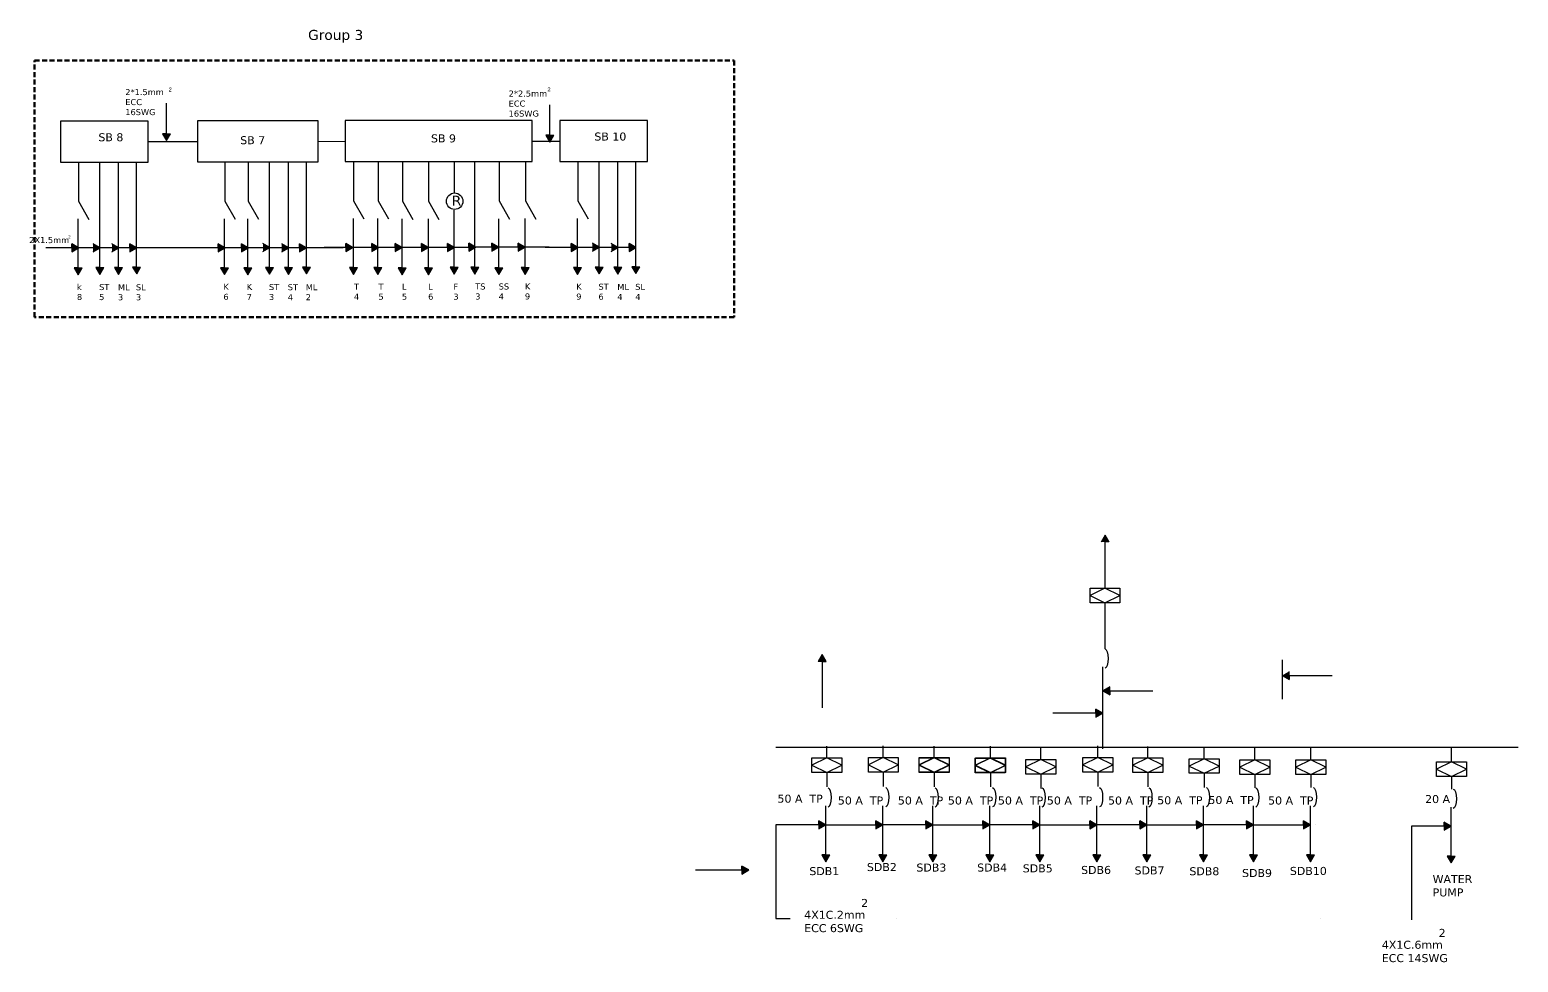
# Model space of a CAD drawing. Header units: millimetres. Extents: x 36 to 163, y -18 to 46.
# Drawn here: x 88.8 to 163.2, y -14.8 to 31.9 of the extents above; entities that cross this region are included whole.
import ezdxf

# ---------------------------------------------------------------- set-up
doc = ezdxf.new("R2010")
doc.units = ezdxf.units.MM
doc.header["$MEASUREMENT"] = 0
doc.linetypes.add('DASHED2', pattern=[0.375, 0.25, -0.125])

msp = doc.modelspace()

# ---------------------------------------------------------------- hatches: boundary and pattern name
for points in [[(95.633, 26.312), (95.833, 26.658), (95.633, 26.658), (95.433, 26.658)], [(114.792, 26.238), (114.991, 26.584), (114.791, 26.584), (114.591, 26.584)], [(91.247, 20.954), (90.901, 21.154), (90.901, 20.954), (90.901, 20.754)], [(92.317, 20.961), (91.971, 21.161), (91.971, 20.961), (91.971, 20.761)], [(93.258, 20.953), (92.911, 21.152), (92.911, 20.952), (92.911, 20.752)], [(94.147, 20.953), (93.8, 21.152), (93.8, 20.952), (93.8, 20.752)], [(98.567, 20.961), (98.221, 21.161), (98.221, 20.961), (98.221, 20.761)], [(99.733, 20.957), (99.387, 21.157), (99.387, 20.957), (99.387, 20.757)], [(100.803, 20.964), (100.457, 21.164), (100.457, 20.964), (100.457, 20.764)], [(101.744, 20.956), (101.398, 21.155), (101.398, 20.955), (101.398, 20.755)], [(102.633, 20.956), (102.287, 21.155), (102.287, 20.955), (102.287, 20.755)], [(104.941, 20.968), (104.595, 21.168), (104.595, 20.968), (104.595, 20.768)], [(106.251, 20.968), (105.905, 21.168), (105.905, 20.968), (105.905, 20.768)], [(107.414, 20.968), (107.068, 21.168), (107.068, 20.968), (107.068, 20.768)], [(108.726, 20.971), (108.379, 21.171), (108.379, 20.971), (108.379, 20.771)], [(110.036, 20.972), (109.689, 21.172), (109.689, 20.972), (109.689, 20.772)], [(111.087, 20.981), (110.741, 21.18), (110.741, 20.98), (110.741, 20.78)], [(112.25, 20.981), (111.904, 21.18), (111.904, 20.98), (111.904, 20.78)], [(113.562, 20.984), (113.215, 21.183), (113.215, 20.983), (113.215, 20.783)], [(116.202, 20.973), (115.856, 21.173), (115.856, 20.973), (115.856, 20.773)], [(117.272, 20.98), (116.926, 21.18), (116.926, 20.98), (116.926, 20.78)], [(118.213, 20.972), (117.866, 21.172), (117.866, 20.972), (117.866, 20.772)], [(119.102, 20.972), (118.755, 21.172), (118.755, 20.972), (118.755, 20.772)], [(91.224, 19.606), (91.424, 19.952), (91.224, 19.952), (91.024, 19.952)], [(92.303, 19.627), (92.502, 19.973), (92.302, 19.973), (92.102, 19.973)], [(93.243, 19.618), (93.443, 19.965), (93.243, 19.965), (93.043, 19.965)], [(94.147, 19.646), (94.346, 19.992), (94.146, 19.992), (93.946, 19.992)], [(98.544, 19.613), (98.744, 19.959), (98.544, 19.959), (98.344, 19.959)], [(99.71, 19.609), (99.91, 19.955), (99.71, 19.955), (99.51, 19.955)], [(100.789, 19.63), (100.989, 19.976), (100.789, 19.976), (100.589, 19.976)], [(101.73, 19.621), (101.929, 19.968), (101.729, 19.968), (101.529, 19.968)], [(102.633, 19.649), (102.833, 19.995), (102.633, 19.995), (102.433, 19.995)], [(104.978, 19.624), (105.177, 19.97), (104.977, 19.97), (104.777, 19.97)], [(106.206, 19.624), (106.406, 19.97), (106.206, 19.97), (106.006, 19.97)], [(107.414, 19.604), (107.614, 19.95), (107.414, 19.95), (107.214, 19.95)], [(108.726, 19.607), (108.926, 19.953), (108.726, 19.953), (108.526, 19.953)], [(110.021, 19.638), (110.221, 19.984), (110.021, 19.984), (109.821, 19.984)], [(111.042, 19.636), (111.242, 19.982), (111.042, 19.982), (110.842, 19.982)], [(112.25, 19.616), (112.45, 19.962), (112.25, 19.962), (112.05, 19.962)], [(113.562, 19.619), (113.762, 19.966), (113.562, 19.966), (113.362, 19.966)], [(116.179, 19.625), (116.379, 19.972), (116.179, 19.972), (115.979, 19.972)], [(117.258, 19.646), (117.457, 19.992), (117.257, 19.992), (117.057, 19.992)], [(118.198, 19.638), (118.398, 19.984), (118.198, 19.984), (117.998, 19.984)], [(119.102, 19.665), (119.301, 20.012), (119.101, 20.012), (118.901, 20.012)], [(142.548, 6.588), (142.349, 6.242), (142.549, 6.242), (142.749, 6.242)], [(128.399, 0.628), (128.2, 0.281), (128.4, 0.281), (128.6, 0.281)], [(151.392, -0.424), (151.739, -0.623), (151.739, -0.423), (151.739, -0.223)], [(142.441, -1.196), (142.788, -1.396), (142.788, -1.196), (142.788, -0.996)], [(142.438, -2.311), (142.092, -2.111), (142.092, -2.311), (142.092, -2.511)], [(128.592, -7.891), (128.245, -7.691), (128.245, -7.891), (128.245, -8.091)], [(131.435, -7.891), (131.089, -7.691), (131.089, -7.891), (131.089, -8.091)], [(133.935, -7.89), (133.589, -7.691), (133.589, -7.891), (133.589, -8.091)], [(136.778, -7.89), (136.432, -7.691), (136.432, -7.891), (136.432, -8.091)], [(139.279, -7.89), (138.932, -7.691), (138.932, -7.891), (138.932, -8.091)], [(142.122, -7.89), (141.776, -7.691), (141.776, -7.891), (141.776, -8.091)], [(144.622, -7.89), (144.276, -7.69), (144.276, -7.89), (144.276, -8.09)], [(147.465, -7.89), (147.119, -7.69), (147.119, -7.89), (147.119, -8.09)], [(149.965, -7.89), (149.619, -7.69), (149.619, -7.89), (149.619, -8.09)], [(152.809, -7.89), (152.463, -7.69), (152.463, -7.89), (152.463, -8.09)], [(159.838, -7.953), (159.492, -7.753), (159.492, -7.953), (159.492, -8.153)], [(128.597, -9.736), (128.797, -9.39), (128.597, -9.39), (128.397, -9.39)], [(131.441, -9.736), (131.641, -9.39), (131.441, -9.39), (131.241, -9.39)], [(133.941, -9.736), (134.141, -9.389), (133.941, -9.389), (133.741, -9.389)], [(136.784, -9.736), (136.984, -9.389), (136.784, -9.389), (136.584, -9.389)], [(139.284, -9.736), (139.484, -9.389), (139.284, -9.389), (139.084, -9.389)], [(142.128, -9.736), (142.328, -9.389), (142.128, -9.389), (141.928, -9.389)], [(144.628, -9.735), (144.828, -9.389), (144.628, -9.389), (144.428, -9.389)], [(147.471, -9.735), (147.671, -9.389), (147.471, -9.389), (147.271, -9.389)], [(149.971, -9.735), (150.171, -9.389), (149.971, -9.389), (149.771, -9.389)], [(152.815, -9.735), (153.014, -9.389), (152.814, -9.389), (152.614, -9.389)], [(159.844, -9.798), (160.044, -9.452), (159.844, -9.452), (159.644, -9.452)], [(124.741, -10.148), (124.395, -9.949), (124.395, -10.149), (124.395, -10.349)]]:
    msp.add_hatch(color=256).paths.add_polyline_path(points)

# ---------------------------------------------------------------- linework, layer by layer
for p, q in [((95.633, 26.485), (95.633, 28.178)), ((114.791, 26.411), (114.791, 28.104)), ((94.724, 26.267), (97.187, 26.267)), ((95.633, 26.658), (95.433, 26.658)), ((95.433, 26.658), (95.633, 26.312)), ((95.633, 26.658), (95.833, 26.658)), ((95.633, 26.312), (95.833, 26.658)), ((103.21, 26.27), (104.568, 26.293)), ((113.918, 26.293), (115.302, 26.286)), ((114.791, 26.584), (114.591, 26.584)), ((114.591, 26.584), (114.792, 26.238)), ((114.791, 26.584), (114.991, 26.584)), ((114.792, 26.238), (114.991, 26.584)), ((91.234, 25.255), (91.234, 23.285)), ((92.302, 19.8), (92.302, 25.251)), ((93.243, 19.791), (93.243, 25.242)), ((94.146, 19.819), (94.146, 25.242)), ((98.554, 25.262), (98.554, 23.293)), ((99.721, 25.258), (99.721, 23.289)), ((100.789, 19.803), (100.789, 25.254)), ((101.729, 19.795), (101.729, 25.245)), ((102.633, 19.822), (102.633, 25.245)), ((104.988, 25.273), (104.988, 23.303)), ((106.216, 25.273), (106.216, 23.303)), ((107.425, 25.253), (107.425, 23.284)), ((108.736, 25.256), (108.736, 23.287)), ((110.037, 23.695), (110.037, 25.273)), ((111.042, 22.429), (111.042, 25.269)), ((112.26, 25.265), (112.26, 23.296)), ((113.572, 25.268), (113.572, 23.299)), ((116.189, 25.274), (116.189, 23.305)), ((117.257, 19.819), (117.257, 25.27)), ((118.198, 19.811), (118.198, 25.262)), ((119.101, 19.839), (119.101, 25.262)), ((91.234, 23.285), (91.75, 22.377)), ((98.554, 23.293), (99.07, 22.384)), ((99.721, 23.289), (100.237, 22.38)), ((104.988, 23.303), (105.504, 22.395)), ((106.216, 23.303), (106.732, 22.395)), ((107.425, 23.284), (107.941, 22.375)), ((108.736, 23.287), (109.252, 22.378)), ((112.26, 23.296), (112.776, 22.387)), ((113.572, 23.299), (114.088, 22.39)), ((116.189, 23.305), (116.705, 22.396)), ((91.224, 19.779), (91.224, 22.399)), ((98.544, 19.786), (98.544, 22.406)), ((99.71, 19.782), (99.71, 22.402)), ((104.977, 19.797), (104.977, 22.417)), ((106.206, 19.797), (106.206, 22.417)), ((107.414, 19.777), (107.414, 22.397)), ((108.726, 19.78), (108.726, 22.4)), ((110.021, 19.984), (110.021, 22.844)), ((111.042, 19.809), (111.042, 22.429)), ((112.25, 19.789), (112.25, 22.409)), ((113.562, 19.792), (113.562, 22.412)), ((116.179, 19.799), (116.179, 22.419)), ((90.92, 20.953), (89.61, 20.953)), ((90.901, 20.954), (90.901, 21.154)), ((91.247, 20.954), (90.901, 21.154)), ((90.901, 20.954), (90.901, 20.754)), ((90.901, 20.754), (91.247, 20.954)), ((92.664, 20.952), (90.92, 20.953)), ((92.317, 20.961), (91.971, 21.161)), ((91.971, 20.761), (92.317, 20.961)), ((93.974, 20.952), (92.664, 20.952)), ((93.258, 20.953), (92.911, 21.152)), ((92.911, 20.752), (93.258, 20.953)), ((93.8, 20.952), (93.8, 21.152)), ((94.147, 20.953), (93.8, 21.152)), ((93.8, 20.752), (94.147, 20.953)), ((93.8, 20.952), (93.8, 20.752)), ((99.407, 20.956), (93.973, 20.956)), ((98.221, 20.961), (98.221, 21.161)), ((98.567, 20.961), (98.221, 21.161)), ((98.221, 20.961), (98.221, 20.761)), ((98.221, 20.761), (98.567, 20.961)), ((99.387, 20.957), (99.387, 21.157)), ((99.733, 20.957), (99.387, 21.157)), ((99.387, 20.957), (99.387, 20.757)), ((99.387, 20.757), (99.733, 20.957)), ((101.15, 20.955), (99.407, 20.956)), ((100.803, 20.964), (100.457, 21.164)), ((100.457, 20.764), (100.803, 20.964)), ((104.463, 20.955), (101.15, 20.955)), ((101.744, 20.956), (101.398, 21.155)), ((101.398, 20.755), (101.744, 20.956)), ((102.287, 20.955), (102.287, 21.155)), ((102.633, 20.956), (102.287, 21.155)), ((102.287, 20.755), (102.633, 20.956)), ((102.287, 20.955), (102.287, 20.755)), ((106.078, 20.968), (103.519, 20.968)), ((104.595, 20.968), (104.595, 21.168)), ((104.941, 20.968), (104.595, 21.168)), ((104.595, 20.968), (104.595, 20.768)), ((104.595, 20.768), (104.941, 20.968)), ((105.905, 20.968), (105.905, 21.168)), ((106.251, 20.968), (105.905, 21.168)), ((105.905, 20.968), (105.905, 20.768)), ((105.905, 20.768), (106.251, 20.968)), ((107.215, 20.968), (105.905, 20.968)), ((108.243, 20.969), (106.933, 20.969)), ((107.068, 20.968), (107.068, 21.168)), ((107.414, 20.968), (107.068, 21.168)), ((107.068, 20.968), (107.068, 20.768)), ((107.068, 20.768), (107.414, 20.968)), ((109.555, 20.972), (108.245, 20.972)), ((108.379, 20.971), (108.379, 21.171)), ((108.726, 20.971), (108.379, 21.171)), ((108.379, 20.971), (108.379, 20.771)), ((108.379, 20.771), (108.726, 20.971)), ((110.752, 20.972), (109.442, 20.972)), ((109.689, 20.972), (109.689, 21.172)), ((110.036, 20.972), (109.689, 21.172)), ((109.689, 20.972), (109.689, 20.772)), ((109.689, 20.772), (110.036, 20.972)), ((110.741, 20.98), (110.741, 21.18)), ((111.087, 20.981), (110.741, 21.18)), ((110.741, 20.78), (111.087, 20.981)), ((110.741, 20.98), (110.741, 20.78)), ((112.051, 20.98), (110.741, 20.98)), ((114.755, 20.981), (111.769, 20.981)), ((111.904, 20.98), (111.904, 21.18)), ((112.25, 20.981), (111.904, 21.18)), ((111.904, 20.78), (112.25, 20.981)), ((111.904, 20.98), (111.904, 20.78)), ((113.215, 20.983), (113.215, 21.183)), ((113.562, 20.984), (113.215, 21.183)), ((113.215, 20.783), (113.562, 20.984)), ((113.215, 20.983), (113.215, 20.783)), ((115.876, 20.972), (114.566, 20.972)), ((115.856, 20.973), (115.856, 21.173)), ((116.202, 20.973), (115.856, 21.173)), ((115.856, 20.973), (115.856, 20.773)), ((115.856, 20.773), (116.202, 20.973)), ((117.619, 20.972), (115.876, 20.972)), ((117.272, 20.98), (116.926, 21.18)), ((116.926, 20.78), (117.272, 20.98)), ((118.929, 20.972), (117.619, 20.972)), ((118.213, 20.972), (117.866, 21.172)), ((117.866, 20.772), (118.213, 20.972)), ((118.755, 20.972), (118.755, 21.172)), ((119.102, 20.972), (118.755, 21.172)), ((118.755, 20.972), (118.755, 20.772)), ((118.755, 20.772), (119.102, 20.972)), ((91.224, 19.952), (91.024, 19.952)), ((91.024, 19.952), (91.224, 19.606)), ((91.224, 19.952), (91.424, 19.952)), ((91.224, 19.606), (91.424, 19.952)), ((92.302, 19.973), (92.102, 19.973)), ((92.102, 19.973), (92.303, 19.627)), ((92.302, 19.973), (92.502, 19.973)), ((92.303, 19.627), (92.502, 19.973)), ((93.243, 19.965), (93.043, 19.965)), ((93.043, 19.965), (93.243, 19.618)), ((93.243, 19.965), (93.443, 19.965)), ((93.243, 19.618), (93.443, 19.965)), ((94.146, 19.992), (93.946, 19.992)), ((93.946, 19.992), (94.147, 19.646)), ((94.146, 19.992), (94.346, 19.992)), ((94.147, 19.646), (94.346, 19.992)), ((98.544, 19.959), (98.344, 19.959)), ((98.344, 19.959), (98.544, 19.613)), ((98.544, 19.959), (98.744, 19.959)), ((98.544, 19.613), (98.744, 19.959)), ((99.71, 19.955), (99.51, 19.955)), ((99.51, 19.955), (99.71, 19.609)), ((99.71, 19.955), (99.91, 19.955)), ((99.71, 19.609), (99.91, 19.955)), ((100.789, 19.976), (100.589, 19.976)), ((100.589, 19.976), (100.789, 19.63)), ((100.789, 19.976), (100.989, 19.976)), ((100.789, 19.63), (100.989, 19.976)), ((101.729, 19.968), (101.529, 19.968)), ((101.529, 19.968), (101.73, 19.621)), ((101.729, 19.968), (101.929, 19.968)), ((101.73, 19.621), (101.929, 19.968)), ((102.633, 19.995), (102.433, 19.995)), ((102.433, 19.995), (102.633, 19.649)), ((102.633, 19.995), (102.833, 19.995)), ((102.633, 19.649), (102.833, 19.995)), ((104.977, 19.97), (104.777, 19.97)), ((104.777, 19.97), (104.978, 19.624)), ((104.977, 19.97), (105.177, 19.97)), ((104.978, 19.624), (105.177, 19.97)), ((106.206, 19.97), (106.006, 19.97)), ((106.006, 19.97), (106.206, 19.624)), ((106.206, 19.97), (106.406, 19.97)), ((106.206, 19.624), (106.406, 19.97)), ((107.414, 19.95), (107.214, 19.95)), ((107.214, 19.95), (107.414, 19.604)), ((107.414, 19.95), (107.614, 19.95)), ((107.414, 19.604), (107.614, 19.95)), ((108.726, 19.953), (108.526, 19.953)), ((108.526, 19.953), (108.726, 19.607)), ((108.726, 19.953), (108.926, 19.953)), ((108.726, 19.607), (108.926, 19.953)), ((110.021, 19.984), (109.821, 19.984)), ((109.821, 19.984), (110.021, 19.638)), ((110.021, 19.984), (110.221, 19.984)), ((110.021, 19.638), (110.221, 19.984)), ((111.042, 19.982), (110.842, 19.982)), ((110.842, 19.982), (111.042, 19.636)), ((111.042, 19.982), (111.242, 19.982)), ((111.042, 19.636), (111.242, 19.982)), ((112.25, 19.962), (112.05, 19.962)), ((112.05, 19.962), (112.25, 19.616)), ((112.25, 19.962), (112.45, 19.962)), ((112.25, 19.616), (112.45, 19.962)), ((113.562, 19.966), (113.362, 19.966)), ((113.362, 19.966), (113.562, 19.619)), ((113.562, 19.966), (113.762, 19.966)), ((113.562, 19.619), (113.762, 19.966)), ((116.179, 19.972), (115.979, 19.972)), ((115.979, 19.972), (116.179, 19.625)), ((116.179, 19.972), (116.379, 19.972)), ((116.179, 19.625), (116.379, 19.972)), ((117.257, 19.992), (117.057, 19.992)), ((117.057, 19.992), (117.258, 19.646)), ((117.257, 19.992), (117.457, 19.992)), ((117.258, 19.646), (117.457, 19.992)), ((118.198, 19.984), (117.998, 19.984)), ((117.998, 19.984), (118.198, 19.638)), ((118.198, 19.984), (118.398, 19.984)), ((118.198, 19.638), (118.398, 19.984)), ((119.101, 20.012), (118.901, 20.012)), ((118.901, 20.012), (119.102, 19.665)), ((119.101, 20.012), (119.301, 20.012)), ((119.102, 19.665), (119.301, 20.012)), ((142.548, 6.588), (142.349, 6.242)), ((142.449, 6.354), (142.649, 6.354)), ((142.742, 6.253), (142.542, 6.253)), ((142.542, 6.253), (142.542, 3.934)), ((142.749, 6.242), (142.548, 6.588)), ((142.542, 3.934), (141.793, 3.569)), ((142.542, 3.934), (142.542, 3.934)), ((143.291, 3.569), (142.542, 3.934)), ((141.793, 3.569), (142.542, 3.204)), ((142.542, 3.204), (143.291, 3.569)), ((142.547, 0.9), (142.547, 3.21)), ((128.399, 0.628), (128.2, 0.281)), ((128.4, 0.281), (128.2, 0.281)), ((128.6, 0.281), (128.399, 0.628)), ((128.4, 0.281), (128.4, -2.038)), ((128.4, 0.281), (128.6, 0.281)), ((142.441, -4.087), (142.441, 0.001)), ((151.392, 0.361), (151.392, -1.608)), ((151.392, -0.424), (151.739, -0.623)), ((151.392, -0.424), (153.892, -0.424)), ((151.739, -0.423), (151.739, -0.223)), ((151.739, -0.423), (151.739, -0.623)), ((142.788, -0.996), (142.441, -1.196)), ((142.441, -1.196), (142.788, -1.396)), ((142.441, -1.196), (144.941, -1.196)), ((142.788, -1.196), (142.788, -0.996)), ((142.788, -1.196), (142.788, -1.396)), ((142.092, -2.311), (142.092, -2.111)), ((142.438, -2.311), (142.092, -2.111)), ((142.438, -2.311), (139.938, -2.311)), ((142.092, -2.311), (142.092, -2.511)), ((142.092, -2.511), (142.438, -2.311)), ((126.097, -4.004), (157.111, -4.004)), ((128.639, -4.547), (128.639, -3.965)), ((131.463, -4.527), (131.463, -3.945)), ((131.535, -4.462), (131.535, -4.462)), ((134.005, -4.544), (134.005, -3.962)), ((136.821, -4.548), (136.821, -3.966)), ((139.335, -4.625), (139.335, -4.043)), ((142.188, -4.523), (142.188, -3.942)), ((144.676, -4.549), (144.676, -3.967)), ((147.504, -4.586), (147.504, -4.004)), ((150.029, -4.644), (150.029, -4.004)), ((152.822, -4.645), (152.822, -4.004)), ((152.822, -4.004), (152.822, -4.004)), ((157.111, -4.004), (160.232, -4.004)), ((159.854, -4.738), (159.854, -4.004)), ((160.232, -4.004), (163.195, -4.004)), ((128.639, -4.547), (127.89, -4.912)), ((127.89, -4.912), (128.639, -5.276)), ((128.639, -4.547), (128.639, -4.547)), ((129.388, -4.912), (128.639, -4.547)), ((128.639, -5.276), (129.388, -4.912)), ((131.463, -4.527), (130.714, -4.891)), ((130.714, -4.891), (131.463, -5.256)), ((131.463, -4.527), (131.463, -4.527)), ((132.212, -4.891), (131.463, -4.527)), ((131.463, -5.256), (132.212, -4.891)), ((134.002, -4.521), (133.253, -4.886)), ((133.253, -4.886), (134.002, -5.25)), ((134.005, -4.544), (133.257, -4.908)), ((133.257, -4.908), (134.005, -5.273)), ((134.002, -4.521), (134.002, -4.521)), ((134.751, -4.886), (134.002, -4.521)), ((134.002, -5.25), (134.751, -4.886)), ((134.005, -4.544), (134.005, -4.544)), ((134.754, -4.908), (134.005, -4.544)), ((134.005, -5.273), (134.754, -4.908)), ((136.805, -4.556), (136.056, -4.92)), ((136.056, -4.92), (136.805, -5.285)), ((136.821, -4.548), (136.072, -4.913)), ((136.072, -4.913), (136.821, -5.278)), ((136.805, -4.556), (136.805, -4.556)), ((137.554, -4.92), (136.805, -4.556)), ((136.805, -5.285), (137.554, -4.92)), ((136.821, -4.548), (136.821, -4.548)), ((137.569, -4.913), (136.821, -4.548)), ((136.821, -5.278), (137.569, -4.913)), ((139.335, -4.625), (138.586, -4.99)), ((138.586, -4.99), (139.335, -5.354)), ((139.335, -4.625), (139.335, -4.625)), ((140.083, -4.99), (139.335, -4.625)), ((139.335, -5.354), (140.083, -4.99)), ((142.188, -4.523), (141.439, -4.888)), ((141.439, -4.888), (142.188, -5.253)), ((142.188, -4.523), (142.188, -4.523)), ((142.937, -4.888), (142.188, -4.523)), ((142.188, -5.253), (142.937, -4.888)), ((144.676, -4.549), (143.928, -4.914)), ((143.928, -4.914), (144.676, -5.278)), ((144.676, -4.549), (144.676, -4.549)), ((145.425, -4.914), (144.676, -4.549)), ((144.676, -5.278), (145.425, -4.914)), ((147.504, -4.586), (146.755, -4.95)), ((146.755, -4.95), (147.504, -5.315)), ((147.504, -4.586), (147.504, -4.586)), ((148.252, -4.95), (147.504, -4.586)), ((147.504, -5.315), (148.252, -4.95)), ((150.029, -4.644), (149.28, -5.009)), ((149.28, -5.009), (150.029, -5.374)), ((150.029, -4.644), (150.029, -4.644)), ((150.778, -5.009), (150.029, -4.644)), ((150.029, -5.374), (150.778, -5.009)), ((152.822, -4.645), (152.073, -5.009)), ((152.073, -5.009), (152.822, -5.374)), ((152.822, -4.645), (152.822, -4.645)), ((153.571, -5.009), (152.822, -4.645)), ((152.822, -5.374), (153.571, -5.009)), ((159.854, -4.738), (159.105, -5.102)), ((159.105, -5.102), (159.854, -5.467)), ((159.854, -4.738), (159.854, -4.738)), ((160.602, -5.102), (159.854, -4.738)), ((159.854, -5.467), (160.602, -5.102)), ((128.639, -5.276), (128.639, -5.991)), ((131.463, -5.256), (131.463, -5.971)), ((134.005, -5.273), (134.005, -5.988)), ((136.821, -5.278), (136.821, -5.992)), ((139.335, -5.354), (139.335, -6.069)), ((142.188, -5.253), (142.188, -5.967)), ((144.676, -5.278), (144.676, -5.993)), ((147.504, -5.315), (147.504, -6.03)), ((150.029, -5.374), (150.029, -6.043)), ((152.822, -5.374), (152.822, -6.03)), ((159.854, -5.467), (159.854, -6.106)), ((150.077, -6.043), (150.077, -6.043)), ((128.597, -9.736), (128.597, -6.943)), ((131.441, -9.736), (131.441, -6.943)), ((133.941, -9.735), (133.941, -6.943)), ((136.784, -9.735), (136.784, -6.943)), ((139.284, -9.735), (139.284, -6.943)), ((142.128, -9.735), (142.128, -6.943)), ((144.628, -9.735), (144.628, -6.942)), ((147.471, -9.735), (147.471, -6.942)), ((149.971, -9.735), (149.971, -6.942)), ((152.814, -9.735), (152.814, -6.942)), ((159.844, -9.798), (159.844, -7.005)), ((128.597, -7.891), (126.097, -7.891)), ((126.097, -7.891), (126.097, -12.575)), ((128.245, -7.891), (128.245, -7.691)), ((128.592, -7.891), (128.245, -7.691)), ((128.245, -7.891), (128.245, -8.091)), ((128.245, -8.091), (128.592, -7.891)), ((128.592, -7.891), (131.435, -7.891)), ((131.089, -7.891), (131.089, -7.691)), ((131.435, -7.891), (131.089, -7.691)), ((131.089, -7.891), (131.089, -8.091)), ((131.089, -8.091), (131.435, -7.891)), ((132.116, -7.89), (131.435, -7.891)), ((133.935, -7.89), (132.116, -7.89)), ((133.589, -7.891), (133.589, -7.691)), ((133.935, -7.89), (133.589, -7.691)), ((133.589, -8.091), (133.935, -7.89)), ((133.589, -7.891), (133.589, -8.091)), ((133.935, -7.89), (136.778, -7.89)), ((136.432, -7.891), (136.432, -7.691)), ((136.778, -7.89), (136.432, -7.691)), ((136.432, -8.091), (136.778, -7.89)), ((136.432, -7.891), (136.432, -8.091)), ((139.284, -7.89), (136.784, -7.89)), ((138.932, -7.891), (138.932, -7.691)), ((139.279, -7.89), (138.932, -7.691)), ((138.932, -8.091), (139.279, -7.89)), ((138.932, -7.891), (138.932, -8.091)), ((139.279, -7.89), (142.122, -7.89)), ((141.776, -7.891), (141.776, -7.691)), ((142.122, -7.89), (141.776, -7.691)), ((141.776, -8.091), (142.122, -7.89)), ((141.776, -7.891), (141.776, -8.091)), ((144.628, -7.89), (142.128, -7.89)), ((144.276, -7.89), (144.276, -7.69)), ((144.622, -7.89), (144.276, -7.69)), ((144.276, -7.89), (144.276, -8.09)), ((144.276, -8.09), (144.622, -7.89)), ((144.622, -7.89), (147.465, -7.89)), ((147.119, -7.89), (147.119, -7.69)), ((147.465, -7.89), (147.119, -7.69)), ((147.119, -7.89), (147.119, -8.09)), ((147.119, -8.09), (147.465, -7.89)), ((149.971, -7.89), (147.471, -7.89)), ((149.619, -7.89), (149.619, -7.69)), ((149.965, -7.89), (149.619, -7.69)), ((149.619, -7.89), (149.619, -8.09)), ((149.619, -8.09), (149.965, -7.89)), ((149.965, -7.89), (152.809, -7.89)), ((152.463, -7.89), (152.463, -7.69)), ((152.809, -7.89), (152.463, -7.69)), ((152.463, -7.89), (152.463, -8.09)), ((152.463, -8.09), (152.809, -7.89)), ((153.057, -7.896), (153.057, -7.896)), ((159.844, -7.956), (157.853, -7.953)), ((157.853, -7.953), (157.853, -12.638)), ((159.492, -7.953), (159.492, -7.753)), ((159.838, -7.953), (159.492, -7.753)), ((159.492, -7.953), (159.492, -8.153)), ((159.492, -8.153), (159.838, -7.953)), ((128.597, -9.39), (128.397, -9.39)), ((128.397, -9.39), (128.597, -9.736)), ((128.597, -9.39), (128.797, -9.39)), ((128.597, -9.736), (128.797, -9.39)), ((131.441, -9.39), (131.241, -9.39)), ((131.241, -9.39), (131.441, -9.736)), ((131.441, -9.39), (131.641, -9.39)), ((131.441, -9.736), (131.641, -9.39)), ((133.941, -9.389), (133.741, -9.389)), ((133.741, -9.389), (133.941, -9.736)), ((133.941, -9.389), (134.141, -9.389)), ((133.941, -9.736), (134.141, -9.389)), ((136.784, -9.389), (136.584, -9.389)), ((136.584, -9.389), (136.784, -9.736)), ((136.784, -9.389), (136.984, -9.389)), ((136.784, -9.736), (136.984, -9.389)), ((139.284, -9.389), (139.084, -9.389)), ((139.084, -9.389), (139.284, -9.736)), ((139.284, -9.389), (139.484, -9.389)), ((139.284, -9.736), (139.484, -9.389)), ((142.128, -9.389), (141.928, -9.389)), ((141.928, -9.389), (142.128, -9.736)), ((142.128, -9.389), (142.328, -9.389)), ((142.128, -9.736), (142.328, -9.389)), ((144.628, -9.389), (144.428, -9.389)), ((144.428, -9.389), (144.628, -9.735)), ((144.628, -9.389), (144.828, -9.389)), ((144.628, -9.735), (144.828, -9.389)), ((147.471, -9.389), (147.271, -9.389)), ((147.271, -9.389), (147.471, -9.735)), ((147.471, -9.389), (147.671, -9.389)), ((147.471, -9.735), (147.671, -9.389)), ((149.971, -9.389), (149.771, -9.389)), ((149.771, -9.389), (149.971, -9.735)), ((149.971, -9.389), (150.171, -9.389)), ((149.971, -9.735), (150.171, -9.389)), ((152.814, -9.389), (152.614, -9.389)), ((152.614, -9.389), (152.815, -9.735)), ((152.814, -9.389), (153.014, -9.389)), ((152.815, -9.735), (153.014, -9.389)), ((159.844, -9.452), (159.644, -9.452)), ((159.644, -9.452), (159.844, -9.798)), ((159.844, -9.452), (160.044, -9.452)), ((159.844, -9.798), (160.044, -9.452)), ((124.395, -10.149), (122.075, -10.149)), ((124.395, -10.149), (124.395, -9.949)), ((124.741, -10.148), (124.395, -9.949)), ((124.395, -10.349), (124.741, -10.148)), ((124.395, -10.149), (124.395, -10.349)), ((126.097, -12.575), (126.815, -12.575)), ((132.116, -12.575), (132.116, -12.575)), ((153.323, -12.575), (153.323, -12.575))]:
    msp.add_line(p, q)
at = {"linetype": 'DASHED2', "lineweight": 100}
msp.add_lwpolyline([(89.043, 30.317), (124.001, 30.317), (124.001, 17.493), (89.043, 17.493)], close=True, dxfattribs=at)
for points in [[(94.724, 27.291), (90.347, 27.291), (90.347, 25.242), (94.724, 25.242)], [(103.21, 27.294), (97.187, 27.294), (97.187, 25.245), (103.21, 25.245)], [(113.918, 27.317), (104.568, 27.317), (104.568, 25.269), (113.918, 25.269)], [(119.679, 27.311), (115.302, 27.311), (115.302, 25.262), (119.679, 25.262)], [(141.793, 3.934), (143.291, 3.934), (143.291, 3.204), (141.793, 3.204)], [(127.89, -4.547), (129.388, -4.547), (129.388, -5.276), (127.89, -5.276)], [(130.714, -4.527), (132.212, -4.527), (132.212, -5.256), (130.714, -5.256)], [(133.253, -4.521), (134.751, -4.521), (134.751, -5.25), (133.253, -5.25)], [(133.257, -4.544), (134.754, -4.544), (134.754, -5.273), (133.257, -5.273)], [(136.056, -4.556), (137.554, -4.556), (137.554, -5.285), (136.056, -5.285)], [(136.072, -4.548), (137.569, -4.548), (137.569, -5.278), (136.072, -5.278)], [(138.586, -4.625), (140.083, -4.625), (140.083, -5.354), (138.586, -5.354)], [(141.439, -4.523), (142.937, -4.523), (142.937, -5.253), (141.439, -5.253)], [(143.928, -4.549), (145.425, -4.549), (145.425, -5.278), (143.928, -5.278)], [(146.755, -4.586), (148.252, -4.586), (148.252, -5.315), (146.755, -5.315)], [(149.28, -4.644), (150.778, -4.644), (150.778, -5.374), (149.28, -5.374)], [(152.073, -4.645), (153.571, -4.645), (153.571, -5.374), (152.073, -5.374)], [(159.105, -4.738), (160.602, -4.738), (160.602, -5.467), (159.105, -5.467)]]:
    msp.add_lwpolyline(points, close=True)
msp.add_circle((110.037, 23.284), 0.411)
at = {"extrusion": (0, 0, -1)}
for centre in [(142.547, 0.42), (128.703, -6.524), (131.583, -6.511), (134.046, -6.524), (136.926, -6.511), (139.39, -6.524), (142.27, -6.511), (144.733, -6.523), (147.613, -6.51), (150.077, -6.523), (152.957, -6.51), (159.95, -6.586)]:
    msp.add_ellipse(centre, major_axis=(0, -0.48), ratio=0.32, start_param=3.141593, end_param=6.283185, dxfattribs=at)

# ---------------------------------------------------------------- texts
at = {"attachment_point": 1}
for s, insert, char_height, width in [('{\\fVerdana|b0|i0|c0|p34;Group 3}', (102.713, 31.846), 0.5, 3.69695), ('{\\fVerdana|b0|i0|c0|p34;2*1.5mm\\PECC\\P16SWG}', (93.577, 28.889), 0.3, 2.25746), ('2', (95.747, 28.967), 0.2, 0.64172), ('{\\fVerdana|b0|i0|c0|p34;2*2.5mm\\PECC\\P16SWG}', (112.736, 28.816), 0.3, 2.25746), ('2', (114.678, 28.981), 0.2, 0.64172), ('{\\fVerdana|b0|i0|c0|p34;SB 8}', (92.233, 26.681), 0.4, 1.46156), ('{\\fVerdana|b0|i0|c0|p34;SB 7}', (99.322, 26.534), 0.4, 1.46156), ('{\\fVerdana|b0|i0|c0|p34;SB 9}', (108.856, 26.625), 0.4, 1.46156), ('{\\fVerdana|b0|i0|c0|p34;SB 10}', (117.021, 26.718), 0.4, 1.74185), ('{\\fVerdana|b0|i0|c0|p34;R}', (109.895, 23.559), 0.5, 0.48631), ('{\\fVerdana|b0|i0|c0|p34;2}', (90.723, 21.583), 0.15, 0.35226), ('{\\fVerdana|b0|i0|c0|p34;2X1.5mm}', (88.774, 21.49), 0.3, 0.35226), ('{\\fVerdana|b0|i0|c0|p34;k\\P8}', (91.161, 19.147), 0.3, 0.35226), ('{\\fVerdana|b0|i0|c0|p34;ST\\P5}', (92.271, 19.142), 0.3, 0.35226), ('{\\fVerdana|b0|i0|c0|p34;ML\\P3}', (93.211, 19.134), 0.3, 0.35226), ('{\\fVerdana|b0|i0|c0|p34;SL\\P3}', (94.11, 19.134), 0.3, 0.35226), ('{\\fVerdana|b0|i0|c0|p34;K\\P6}', (98.481, 19.154), 0.3, 0.35226), ('{\\fVerdana|b0|i0|c0|p34;K\\P7}', (99.647, 19.15), 0.3, 0.35226), ('{\\fVerdana|b0|i0|c0|p34;ST\\P3}', (100.757, 19.145), 0.3, 0.35226), ('{\\fVerdana|b0|i0|c0|p34;ST\\P4}', (101.698, 19.137), 0.3, 0.35226), ('{\\fVerdana|b0|i0|c0|p34;ML\\P2}', (102.597, 19.137), 0.3, 0.35226), ('{\\fVerdana|b0|i0|c0|p34;T\\P4}', (105.005, 19.16), 0.3, 0.35226), ('{\\fVerdana|b0|i0|c0|p34;T\\P5}', (106.231, 19.16), 0.3, 0.35226), ('{\\fVerdana|b0|i0|c0|p34;L\\P5}', (107.402, 19.16), 0.3, 0.35226), ('{\\fVerdana|b0|i0|c0|p34;L\\P6}', (108.714, 19.163), 0.3, 0.35226), ('{\\fVerdana|b0|i0|c0|p34;F\\P3}', (109.976, 19.164), 0.3, 0.35226), ('{\\fVerdana|b0|i0|c0|p34;TS\\P3}', (111.067, 19.172), 0.3, 0.35226), ('{\\fVerdana|b0|i0|c0|p34;SS\\P4}', (112.238, 19.172), 0.3, 0.35226), ('{\\fVerdana|b0|i0|c0|p34;K\\P9}', (113.55, 19.175), 0.3, 0.35226), ('{\\fVerdana|b0|i0|c0|p34;K\\P9}', (116.116, 19.167), 0.3, 0.35226), ('{\\fVerdana|b0|i0|c0|p34;ST\\P6}', (117.226, 19.161), 0.3, 0.35226), ('{\\fVerdana|b0|i0|c0|p34;ML\\P4}', (118.167, 19.153), 0.3, 0.35226), ('{\\fVerdana|b0|i0|c0|p34;SL\\P4}', (119.065, 19.153), 0.3, 0.35226), ('{\\fVerdana|b0|i0|c0|p34;50 A  TP}', (126.173, -6.381), 0.4, 2.36412), ('{\\fVerdana|b0|i0|c0|p34;50 A  TP}', (129.193, -6.474), 0.4, 2.36412), ('{\\fVerdana|b0|i0|c0|p34;50 A  TP}', (132.193, -6.474), 0.4, 2.36412), ('{\\fVerdana|b0|i0|c0|p34;50 A  TP}', (134.693, -6.474), 0.4, 2.36412), ('{\\fVerdana|b0|i0|c0|p34;50 A  TP}', (137.193, -6.474), 0.4, 2.36412), ('{\\fVerdana|b0|i0|c0|p34;50 A  TP}', (139.64, -6.474), 0.4, 2.36412), ('{\\fVerdana|b0|i0|c0|p34;50 A  TP}', (142.693, -6.474), 0.4, 2.36412), ('{\\fVerdana|b0|i0|c0|p34;50 A  TP}', (145.154, -6.462), 0.4, 2.36412), ('{\\fVerdana|b0|i0|c0|p34;50 A  TP}', (147.71, -6.449), 0.4, 2.36412), ('{\\fVerdana|b0|i0|c0|p34;50 A  TP}', (150.693, -6.474), 0.4, 2.36412), ('{\\fVerdana|b0|i0|c0|p34;20 A}', (158.54, -6.402), 0.4, 1.46751), ('{\\fVerdana|b0|i0|c0|p34;SDB1}', (127.765, -10.003), 0.4, 1.46751), ('{\\fVerdana|b0|i0|c0|p34;SDB2}', (130.642, -9.8), 0.4, 1.46751), ('{\\fVerdana|b0|i0|c0|p34;SDB3}', (133.116, -9.826), 0.4, 1.46751), ('{\\fVerdana|b0|i0|c0|p34;SDB4}', (136.153, -9.826), 0.4, 1.46751), ('{\\fVerdana|b0|i0|c0|p34;SDB5}', (138.43, -9.866), 0.4, 1.46751), ('{\\fVerdana|b0|i0|c0|p34;SDB6}', (141.347, -9.946), 0.4, 1.46751), ('{\\fVerdana|b0|i0|c0|p34;SDB7}', (144.02, -9.97), 0.4, 1.46751), ('{\\fVerdana|b0|i0|c0|p34;SDB8}', (146.759, -10.01), 0.4, 1.46751), ('{\\fVerdana|b0|i0|c0|p34;SDB9}', (149.391, -10.098), 0.4, 1.46751), ('{\\fVerdana|b0|i0|c0|p34;SDB10}', (151.781, -9.994), 0.4, 1.46751), ('{\\fVerdana|b0|i0|c0|p34;WATER\\PPUMP}', (158.917, -10.402), 0.4, 1.46751), ('{\\fVerdana|b0|i0|c0|p34;2}', (130.353, -11.596), 0.4, 1.46751), ('{\\fVerdana|b0|i0|c0|p34;4X1C.2mm\\PECC 6SWG}', (127.509, -12.188), 0.4, 3.1264), ('{\\fVerdana|b0|i0|c0|p34;2}', (159.219, -13.092), 0.4, 1.46751), ('{\\fVerdana|b0|i0|c0|p34;4X1C.6mm\\PECC 14SWG}', (156.376, -13.685), 0.4, 4.01132)]:
    msp.add_mtext(s, dxfattribs=dict(at, insert=insert, char_height=char_height, width=width))

doc.saveas('drawing.dxf')
